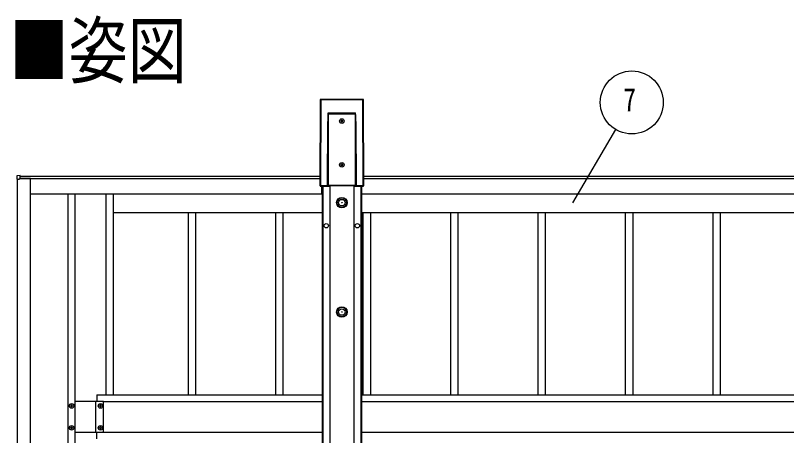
# Model space of a CAD drawing. Units: millimetres, scale not verified. Extents: x -10512 to 10512, y -7425 to 7425.
# Drawn here: x -3009 to -1245, y 1008 to 1968 of the extents above; entities that cross this region are included whole.
import ezdxf
from ezdxf.enums import TextEntityAlignment as Align

# ---------------------------------------------------------------- set-up
doc = ezdxf.new("R2010")
doc.units = ezdxf.units.MM
doc.header["$LTSCALE"] = 30
for name, color, linetype in [('0-2_USER1', 3, 'Continuous'), ('0-4_YKK_A1', 4, 'Continuous'), ('0-5_YKK_D', 6, 'Continuous')]:
    doc.layers.add(name, color=color, linetype=linetype)
doc.styles.add('ＭＳ ゴシック', font='')
doc.styles.get('ＭＳ ゴシック').set_extended_font_data('MS Gothic')

msp = doc.modelspace()

# ---------------------------------------------------------------- linework, layer by layer
at = {"layer": '0-4_YKK_A1'}
for p, q in [((-2311.88, 1776.04), (-2312.51, 1578.9)), ((-2312.03, 1579.38), (-2311.4, 1775.56)), ((-2311.4, 1775.56), (-2311.88, 1776.04)), ((-2311.88, 1776.04), (-2311.88, 1776.04)), ((-2310.9, 1775.53), (-2311.53, 1579.35)), ((-2213.87, 1776.54), (-2311.38, 1776.54)), ((-2311.38, 1776.54), (-2310.9, 1776.06)), ((-2213.87, 1776.54), (-2311.38, 1776.54)), ((-2311.38, 1776.54), (-2311.38, 1776.54)), ((-2310.9, 1776.06), (-2214.35, 1776.06)), ((-2310.9, 1776.06), (-2310.9, 1775.53)), ((-2214.35, 1775.53), (-2310.9, 1775.53)), ((-2214.35, 1776.06), (-2213.87, 1776.54)), ((-2214.35, 1776.06), (-2214.35, 1775.53)), ((-2213.72, 1579.35), (-2214.35, 1775.53)), ((-2213.87, 1776.54), (-2213.87, 1776.54)), ((-2213.37, 1776.04), (-2213.85, 1775.56)), ((-2213.85, 1775.56), (-2213.22, 1579.38)), ((-2212.74, 1578.9), (-2213.37, 1776.04)), ((-2212.74, 1578.9), (-2213.37, 1776.04)), ((-2213.37, 1776.04), (-2213.37, 1776.04)), ((-2231.57, 1742.84), (-2293.69, 1742.84)), ((-2293.69, 1742.84), (-2293.69, 1579.91)), ((-2293.68, 1745.45), (-2231.57, 1745.45)), ((-2262.15, 1728.31), (-2262.15, 1729.27)), ((-2231.57, 1579.91), (-2231.57, 1742.84)), ((-2295.15, 1579.46), (-2294.68, 1726.25)), ((-2294.19, 1726.22), (-2294.66, 1579.44)), ((-2294.19, 1579.91), (-2294.19, 1726.22)), ((-2231.07, 1726.22), (-2231.07, 1579.91)), ((-2230.6, 1579.44), (-2231.07, 1726.22)), ((-2230.57, 1726.25), (-2230.1, 1579.46)), ((-2262.15, 1628.31), (-2262.15, 1629.27)), ((-2998.09, 1602.23), (-3005.62, 1601.77)), ((-3005.62, 1594.03), (-2999.91, 1594.03)), ((-3004.59, -315), (-3004.59, 1594.03)), ((-2999.91, 1594.03), (-2999.59, 1594.03)), ((-2999.59, 1594.03), (-2999.59, 1595.23)), ((-2974.59, 1595.22), (-2999.59, 1595.22)), ((-2999.09, 1595.22), (-2999.09, 1595.53)), ((-2998.09, 1601.73), (-2998.09, 1602.23)), ((-2998.09, 1595.83), (-2998.09, 1601.73)), ((-2998.09, 1600.72), (-2312.44, 1600.72)), ((-2998.09, 1595.72), (-2312.46, 1595.72)), ((-2996.09, 1595.7), (-2312.46, 1595.7)), ((-2996.09, 1595.7), (-2996.09, 1595.22)), ((-2974.59, -281.69), (-2974.59, 1595.22)), ((-2212.81, 1600.72), (-786.6, 1600.72)), ((-2212.79, 1595.72), (-786.61, 1595.72)), ((-2212.79, 1595.7), (-786.61, 1595.7)), ((-2312.51, 1578.9), (-2312.51, 1578.9)), ((-2311.53, 1578.88), (-2312.01, 1578.4)), ((-2312.01, 1578.4), (-2291.25, 1578.4)), ((-2312.01, 1578.4), (-2291.25, 1578.4)), ((-2312.01, 1578.4), (-2312.01, 1578.4)), ((-2311.53, 1579.35), (-2295.15, 1579.35)), ((-2311.53, 1579.35), (-2311.53, 1578.88)), ((-2294.21, 1578.88), (-2311.53, 1578.88)), ((-2308.63, 1560.72), (-2308.63, 1578.4)), ((-2308.63, 1560.72), (-2308.63, 1578.4)), ((-2308.63, 1575.72), (-2307.63, 1575.72)), ((-2307.63, 1578.4), (-2307.63, 85.29)), ((-2306.43, 1578.4), (-2306.43, 85.29)), ((-2294.66, 1579.44), (-2294.19, 1579.91)), ((-2293.69, 1579.41), (-2294.21, 1578.88)), ((-2293.69, 1579.91), (-2231.57, 1579.91)), ((-2293.69, 1579.91), (-2293.69, 1579.41)), ((-2231.57, 1579.41), (-2293.69, 1579.41)), ((-2291.25, 1578.4), (-2291, 1579.28)), ((-2291, 1579.28), (-2234.13, 1579.28)), ((-2290.13, 1579.28), (-2290.13, 203.45)), ((-2235.13, 1579.28), (-2235.13, 203.45)), ((-2234.13, 1579.28), (-2233.87, 1578.4)), ((-2233.87, 1578.4), (-2213.24, 1578.4)), ((-2233.87, 1578.4), (-2213.24, 1578.4)), ((-2231.57, 1579.91), (-2231.57, 1579.41)), ((-2231.04, 1578.88), (-2231.57, 1579.41)), ((-2231.07, 1579.91), (-2230.6, 1579.44)), ((-2213.72, 1578.88), (-2231.04, 1578.88)), ((-2230.1, 1579.35), (-2213.72, 1579.35)), ((-2218.83, 1578.4), (-2218.83, 85.29)), ((-2217.63, 1578.4), (-2217.63, 85.29)), ((-2217.63, 1575.72), (-2216.63, 1575.72)), ((-2216.63, 1560.72), (-2216.63, 1578.4)), ((-2216.63, 1560.72), (-2216.63, 1578.4)), ((-2213.72, 1578.88), (-2213.72, 1579.35)), ((-2213.24, 1578.4), (-2213.72, 1578.88)), ((-2213.24, 1578.4), (-2213.24, 1578.4)), ((-2213.22, 1579.38), (-2212.74, 1578.9)), ((-2212.74, 1578.9), (-2212.74, 1578.9)), ((-2974.59, 1560.72), (-2308.63, 1560.72)), ((-2889.59, 1560.72), (-2889.59, -281.69)), ((-2873.59, 1560.72), (-2873.59, -281.69)), ((-2802.59, 1560.72), (-2802.59, 1100.72)), ((-2785.59, 1560.72), (-2785.59, 1100.72)), ((-2216.63, 1560.72), (-782.78, 1560.72)), ((-2785.59, 1517.72), (-2598.49, 1517.72)), ((-2613.59, 1100.72), (-2613.59, 1517.72)), ((-2613.59, 1517.72), (-2398.49, 1517.72)), ((-2596.59, 1100.72), (-2596.59, 1517.72)), ((-2413.59, 1100.72), (-2413.59, 1517.72)), ((-2413.59, 1517.72), (-2307.63, 1517.72)), ((-2396.59, 1100.72), (-2396.59, 1517.72)), ((-2217.63, 1517.72), (-2198.49, 1517.72)), ((-2213.59, 1100.72), (-2213.59, 1517.72)), ((-2213.59, 1517.72), (-1998.49, 1517.72)), ((-2196.59, 1100.72), (-2196.59, 1517.72)), ((-2013.59, 1100.72), (-2013.59, 1517.72)), ((-2013.59, 1517.72), (-1798.49, 1517.72)), ((-1996.59, 1100.72), (-1996.59, 1517.72)), ((-1813.59, 1100.72), (-1813.59, 1517.72)), ((-1813.59, 1517.72), (-1598.49, 1517.72)), ((-1796.59, 1100.72), (-1796.59, 1517.72)), ((-1613.59, 1100.72), (-1613.59, 1517.72)), ((-1613.59, 1517.72), (-1398.49, 1517.72)), ((-1596.59, 1100.72), (-1596.59, 1517.72)), ((-1413.59, 1100.72), (-1413.59, 1517.72)), ((-1413.59, 1517.72), (-1198.49, 1517.72)), ((-1396.59, 1100.72), (-1396.59, 1517.72)), ((-2822.59, 1100.72), (-2822.59, 1086.22)), ((-2822.59, 1100.72), (-2307.63, 1100.72)), ((-2217.63, 1100.72), (-781.78, 1100.72)), ((-2881.07, 1077.16), (-2881.07, 1078.12)), ((-2807.59, 1086.22), (-2873.59, 1086.22)), ((-2807.59, 1086.22), (-2873.59, 1086.22)), ((-2825.09, 1015.22), (-2825.09, 1086.22)), ((-2825.09, 1015.22), (-2825.09, 1086.22)), ((-2815.07, 1077.16), (-2815.07, 1078.12)), ((-2807.59, 1015.22), (-2807.59, 1086.22)), ((-2807.59, 1015.22), (-2807.59, 1086.22)), ((-2807.59, 1085.72), (-2307.63, 1085.72)), ((-2217.63, 1085.72), (-781.78, 1085.72)), ((-2881.07, 1027.16), (-2881.07, 1028.12)), ((-2815.07, 1027.16), (-2815.07, 1028.12)), ((-2807.59, 1015.22), (-2873.59, 1015.22)), ((-2807.59, 1015.22), (-2873.59, 1015.22)), ((-2822.59, 1000.72), (-2822.59, 1015.22)), ((-2807.59, 1015.72), (-2307.63, 1015.72)), ((-2217.63, 1015.72), (-781.78, 1015.72))]:
    msp.add_line(p, q, dxfattribs=at)
for points in [[(-2311.88, 1776.04), (-2312.51, 1578.9), (-2312.03, 1579.38)], [(-2294.05, 1742.86), (-2293.77, 1744.84), (-2293.69, 1745.41), (-2293.68, 1745.45)], [(-2293.69, 1742.84), (-2293.71, 1742.84), (-2293.73, 1742.84), (-2293.76, 1742.84), (-2293.78, 1742.84), (-2293.8, 1742.84), (-2293.82, 1742.84), (-2293.85, 1742.84), (-2293.87, 1742.84)], [(-2262.15, 1729.27), (-2263.11, 1729.27), (-2263.11, 1728.31)], [(-2231.38, 1742.84), (-2231.52, 1744.84), (-2231.57, 1745.41), (-2231.57, 1745.45)], [(-2231.57, 1742.84), (-2231.54, 1742.84), (-2231.52, 1742.84), (-2231.5, 1742.84), (-2231.47, 1742.84), (-2231.45, 1742.84), (-2231.43, 1742.84), (-2231.41, 1742.84), (-2231.38, 1742.84)], [(-2264.07, 1727.35), (-2265.03, 1727.35), (-2265.03, 1726.39), (-2264.07, 1726.39)], [(-2263.11, 1725.43), (-2263.11, 1724.47), (-2262.15, 1724.47), (-2262.15, 1725.43)], [(-2261.19, 1726.39), (-2260.23, 1726.39), (-2260.23, 1727.35), (-2261.19, 1727.35)], [(-2264.07, 1627.35), (-2265.03, 1627.35), (-2265.03, 1626.39), (-2264.07, 1626.39)], [(-2262.15, 1629.27), (-2263.11, 1629.27), (-2263.11, 1628.31)], [(-2263.11, 1625.43), (-2263.11, 1624.47), (-2262.15, 1624.47), (-2262.15, 1625.43)], [(-2261.19, 1626.39), (-2260.23, 1626.39), (-2260.23, 1627.35), (-2261.19, 1627.35)], [(-3006.09, 1601.27), (-3006.09, 1594.03), (-3005.62, 1594.03)], [(-2999.29, 1595.53), (-2998.09, 1595.53), (-2998.09, 1595.83)], [(-2293.69, 1579.91), (-2293.78, 1579.91), (-2293.87, 1579.91), (-2293.95, 1579.91), (-2294.03, 1579.91), (-2294.09, 1579.91), (-2294.14, 1579.91), (-2294.17, 1579.91), (-2294.19, 1579.91)], [(-2231.57, 1579.91), (-2231.47, 1579.91), (-2231.38, 1579.91), (-2231.3, 1579.91), (-2231.22, 1579.91), (-2231.16, 1579.91), (-2231.11, 1579.91), (-2231.08, 1579.91), (-2231.07, 1579.91)], [(-2882.03, 1075.24), (-2882.99, 1075.24), (-2882.99, 1076.2), (-2882.03, 1076.2)], [(-2881.07, 1078.12), (-2880.11, 1078.12), (-2880.11, 1077.16)], [(-2879.15, 1076.2), (-2878.19, 1076.2), (-2878.19, 1075.24), (-2879.15, 1075.24)], [(-2816.03, 1075.24), (-2816.99, 1075.24), (-2816.99, 1076.2), (-2816.03, 1076.2)], [(-2815.07, 1078.12), (-2814.11, 1078.12), (-2814.11, 1077.16)], [(-2813.15, 1076.2), (-2812.19, 1076.2), (-2812.19, 1075.24), (-2813.15, 1075.24)], [(-2880.11, 1074.28), (-2880.11, 1073.32), (-2881.07, 1073.32), (-2881.07, 1074.28)], [(-2814.11, 1074.28), (-2814.11, 1073.32), (-2815.07, 1073.32), (-2815.07, 1074.28)], [(-2882.03, 1025.24), (-2882.99, 1025.24), (-2882.99, 1026.2), (-2882.03, 1026.2)], [(-2881.07, 1028.12), (-2880.11, 1028.12), (-2880.11, 1027.16)], [(-2880.11, 1024.28), (-2880.11, 1023.32), (-2881.07, 1023.32), (-2881.07, 1024.28)], [(-2879.15, 1026.2), (-2878.19, 1026.2), (-2878.19, 1025.24), (-2879.15, 1025.24)], [(-2816.03, 1025.24), (-2816.99, 1025.24), (-2816.99, 1026.2), (-2816.03, 1026.2)], [(-2815.07, 1028.12), (-2814.11, 1028.12), (-2814.11, 1027.16)], [(-2814.11, 1024.28), (-2814.11, 1023.32), (-2815.07, 1023.32), (-2815.07, 1024.28)], [(-2813.15, 1026.2), (-2812.19, 1026.2), (-2812.19, 1025.24), (-2813.15, 1025.24)]]:
    msp.add_lwpolyline(points, dxfattribs=at)
for centre, radius in [((-2262.63, 1726.87), 5.3), ((-2262.63, 1626.87), 5.3), ((-2262.56, 1540.37), 12), ((-2262.56, 1540.37), 10.88), ((-2262.56, 1540.37), 7.48), ((-2262.56, 1540.37), 0.5), ((-2298.13, 1487.73), 5), ((-2227.13, 1487.73), 5), ((-2262.56, 1290.37), 12), ((-2262.56, 1290.37), 10.88), ((-2262.56, 1290.37), 7.48), ((-2262.56, 1290.37), 0.5), ((-2880.59, 1075.72), 5.3), ((-2814.59, 1075.72), 5.3), ((-2880.59, 1025.72), 5.3), ((-2814.59, 1025.72), 5.3)]:
    msp.add_circle(centre, radius, dxfattribs=at)
for centre, radius, start, end in [((-2311.38, 1776.04), 0.5, 90, 179.81634), ((-2311.38, 1776.04), 0.501, 90.24971, 179.75029), ((-2310.9, 1775.56), 0.501, 90.24971, 179.75029), ((-2311.01, 1778.29), 2.76, 261.80183, 272.1952), ((-2214.35, 1775.56), 0.501, 0.24971, 89.75029), ((-2214.24, 1778.29), 2.76, 267.8048, 278.19817), ((-2213.87, 1776.04), 0.5, 0.18366, 90), ((-2213.87, 1776.04), 0.501, 0.24971, 89.75029), ((-2295.26, 1733.86), 9.09, 81.20266, 82.35702), ((-1852.31, 1712.87), 442.57, 175.77814, 176.1178), ((-2530.3, 1701.87), 301.89, 7.80423, 8.30085), ((-2229.99, 1733.86), 9.09, 97.64298, 98.79734), ((-2294.58, 1723.49), 2.76, 81.80183, 92.1952), ((-2264.07, 1728.31), 0.96, 270, 0), ((-2264.07, 1725.43), 0.96, 0, 90), ((-2261.19, 1728.31), 0.96, 180, 270), ((-2261.19, 1725.43), 0.96, 90, 180), ((-2230.67, 1723.49), 2.76, 87.8048, 98.19817), ((-2264.07, 1628.31), 0.96, 270, 0), ((-2264.07, 1625.43), 0.96, 0, 90), ((-2261.19, 1628.31), 0.96, 180, 270), ((-2261.19, 1625.43), 0.96, 90, 180), ((-3005.59, 1601.27), 0.5, 93.5, 180), ((-2999.29, 1595.23), 0.3, 90, 180), ((-2312.01, 1578.9), 0.5, 179.81634, 270), ((-2312.01, 1578.9), 0.501, 180.24971, 269.75029), ((-2311.64, 1582.11), 2.76, 261.80183, 272.1952), ((-2311.53, 1579.38), 0.501, 180.24971, 269.75029), ((-2295.05, 1576.71), 2.76, 81.80183, 92.1952), ((-2294.74, 1576.59), 2.79, 88.18282, 98.39155), ((-2293.68, 1579.91), 0.501, 180.24971, 269.75029), ((-2231.57, 1579.91), 0.501, 270.24971, 359.75029), ((-2230.51, 1576.59), 2.79, 81.60845, 91.81718), ((-2230.2, 1576.71), 2.76, 87.8048, 98.19817), ((-2213.62, 1582.11), 2.76, 267.8048, 278.19817), ((-2213.72, 1579.38), 0.501, 270.24971, 359.75029), ((-2213.24, 1578.9), 0.5, 270, 0.18366), ((-2213.24, 1578.9), 0.501, 270.24971, 359.75029), ((-2882.03, 1077.16), 0.96, 270, 0), ((-2879.15, 1077.16), 0.96, 180, 270), ((-2816.03, 1077.16), 0.96, 270, 0), ((-2813.15, 1077.16), 0.96, 180, 270), ((-2882.03, 1074.28), 0.96, 0, 90), ((-2879.15, 1074.28), 0.96, 90, 180), ((-2816.03, 1074.28), 0.96, 0, 90), ((-2813.15, 1074.28), 0.96, 90, 180), ((-2882.03, 1027.16), 0.96, 270, 0), ((-2882.03, 1024.28), 0.96, 0, 90), ((-2879.15, 1027.16), 0.96, 180, 270), ((-2879.15, 1024.28), 0.96, 90, 180), ((-2816.03, 1027.16), 0.96, 270, 0), ((-2816.03, 1024.28), 0.96, 0, 90), ((-2813.15, 1027.16), 0.96, 180, 270), ((-2813.15, 1024.28), 0.96, 90, 180)]:
    msp.add_arc(centre, radius, start, end, dxfattribs=at)
for centre, major_axis, ratio, start_param, end_param in [((-2293.69, 1725.08), (0, -19.08), 0.052413, 3.5123474, 4.6513024), ((-2293.69, 1725.06), (0, -19.08), 0.026207, 3.5123474, 4.6513024), ((-2290.6, 1742.84), (0, -50), 0.061774, 4.6600291, 4.7123946), ((-2234.65, 1742.84), (0, -50), 0.061774, 1.5707907, 1.6231562), ((-2231.57, 1725.06), (0, -19.08), 0.026207, 1.6318829, 2.7708379), ((-2231.57, 1725.08), (0, -19.08), 0.052413, 1.6318829, 2.7708379), ((-2294.15, 1579.47), (-0.543, -0.848), 0.992387, 5.2824884, 5.3922079), ((-2294.21, 1579.38), (0.941, -0.042), 0.529688, 3.2789358, 4.7362857), ((-2294.15, 1579.44), (-0.293, -0.417), 0.981557, 5.3232786, 5.4329981), ((-2294.21, 1579.38), (0.185, -0.478), 0.839234, 4.3937254, 5.8510754), ((-2231.04, 1579.38), (-0.185, -0.478), 0.839234, 0.4321099, 1.8894599), ((-2231.04, 1579.38), (0.941, 0.042), 0.529688, 4.6884922, 6.1458421), ((-2231.1, 1579.44), (0.293, -0.417), 0.981557, 0.8501872, 0.9599067), ((-2231.1, 1579.47), (0.543, -0.848), 0.992387, 0.8909775, 1.0006969)]:
    msp.add_ellipse(centre, major_axis=major_axis, ratio=ratio, start_param=start_param, end_param=end_param, dxfattribs=at)
at = {"layer": '0-5_YKK_D'}
msp.add_line((-1734.67, 1539.81), (-1635.96, 1707.44), dxfattribs=at)
msp.add_circle((-1599.43, 1769.48), 72, dxfattribs=at)

# ---------------------------------------------------------------- texts
at = {"layer": '0-2_USER1', "style": 'ＭＳ ゴシック', "width": 0.8}
msp.add_text('■姿図', height=123.8, dxfattribs=at).set_placement((-3022.6, 1789.37), align=Align.BOTTOM_LEFT)
at = {"layer": '0-5_YKK_D', "style": 'ＭＳ ゴシック', "width": 0.8}
msp.add_text('7', height=52.79, dxfattribs=at).set_placement((-1618.63, 1733.48), align=Align.BOTTOM_LEFT)

doc.saveas('drawing.dxf')
